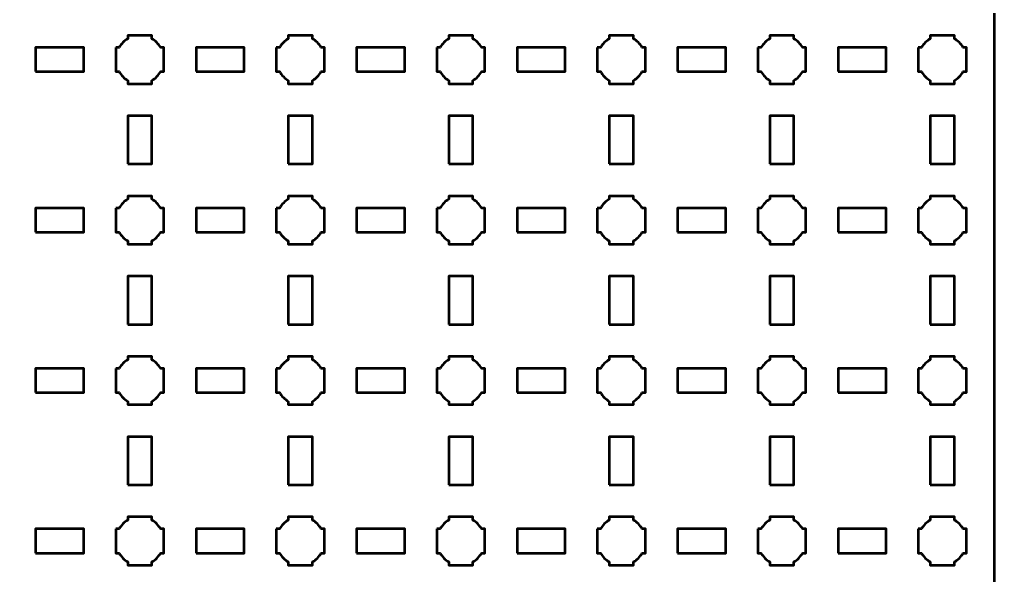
# Model space of a CAD drawing. Header units: centimetres. Extents: x -35.1 to 14.2, y -39.5 to 9.8.
# Drawn here: x 2 to 14.15, y -21.28 to -14.35 of the extents above; entities that cross this region are included whole.
import ezdxf

# ---------------------------------------------------------------- set-up
doc = ezdxf.new("R2010")
doc.units = ezdxf.units.CM
doc.header["$MEASUREMENT"] = 0
doc.layers.add('Layer 1', color=7, linetype='Continuous')

msp = doc.modelspace()

# ---------------------------------------------------------------- linework, layer by layer
at = {"layer": 'Layer 1', "color": 250, "lineweight": 53}
for points in [[(2.2, -15), (2.8, -15), (2.8, -14.7), (2.2, -14.7), (2.2, -15)], [(4.2, -15), (4.8, -15), (4.8, -14.7), (4.2, -14.7), (4.2, -15)], [(6.2, -15), (6.8, -15), (6.8, -14.7), (6.2, -14.7), (6.2, -15)], [(8.2, -15), (8.8, -15), (8.8, -14.7), (8.2, -14.7), (8.2, -15)], [(10.2, -15), (10.8, -15), (10.8, -14.7), (10.2, -14.7), (10.2, -15)], [(12.2, -15), (12.8, -15), (12.8, -14.7), (12.2, -14.7), (12.2, -15)], [(3.35, -16.15), (3.65, -16.15), (3.65, -15.55), (3.35, -15.55), (3.35, -16.15)], [(5.35, -16.15), (5.65, -16.15), (5.65, -15.55), (5.35, -15.55), (5.35, -16.15)], [(7.35, -16.15), (7.65, -16.15), (7.65, -15.55), (7.35, -15.55), (7.35, -16.15)], [(9.35, -16.15), (9.65, -16.15), (9.65, -15.55), (9.35, -15.55), (9.35, -16.15)], [(11.35, -16.15), (11.65, -16.15), (11.65, -15.55), (11.35, -15.55), (11.35, -16.15)], [(13.35, -16.15), (13.65, -16.15), (13.65, -15.55), (13.35, -15.55), (13.35, -16.15)], [(2.2, -17), (2.8, -17), (2.8, -16.7), (2.2, -16.7), (2.2, -17)], [(4.2, -17), (4.8, -17), (4.8, -16.7), (4.2, -16.7), (4.2, -17)], [(6.2, -17), (6.8, -17), (6.8, -16.7), (6.2, -16.7), (6.2, -17)], [(8.2, -17), (8.8, -17), (8.8, -16.7), (8.2, -16.7), (8.2, -17)], [(10.2, -17), (10.8, -17), (10.8, -16.7), (10.2, -16.7), (10.2, -17)], [(12.2, -17), (12.8, -17), (12.8, -16.7), (12.2, -16.7), (12.2, -17)], [(3.35, -18.15), (3.65, -18.15), (3.65, -17.55), (3.35, -17.55), (3.35, -18.15)], [(5.35, -18.15), (5.65, -18.15), (5.65, -17.55), (5.35, -17.55), (5.35, -18.15)], [(7.35, -18.15), (7.65, -18.15), (7.65, -17.55), (7.35, -17.55), (7.35, -18.15)], [(9.35, -18.15), (9.65, -18.15), (9.65, -17.55), (9.35, -17.55), (9.35, -18.15)], [(11.35, -18.15), (11.65, -18.15), (11.65, -17.55), (11.35, -17.55), (11.35, -18.15)], [(13.35, -18.15), (13.65, -18.15), (13.65, -17.55), (13.35, -17.55), (13.35, -18.15)], [(2.2, -19), (2.8, -19), (2.8, -18.7), (2.2, -18.7), (2.2, -19)], [(4.2, -19), (4.8, -19), (4.8, -18.7), (4.2, -18.7), (4.2, -19)], [(6.2, -19), (6.8, -19), (6.8, -18.7), (6.2, -18.7), (6.2, -19)], [(8.2, -19), (8.8, -19), (8.8, -18.7), (8.2, -18.7), (8.2, -19)], [(10.2, -19), (10.8, -19), (10.8, -18.7), (10.2, -18.7), (10.2, -19)], [(12.2, -19), (12.8, -19), (12.8, -18.7), (12.2, -18.7), (12.2, -19)], [(3.35, -20.15), (3.65, -20.15), (3.65, -19.55), (3.35, -19.55), (3.35, -20.15)], [(5.35, -20.15), (5.65, -20.15), (5.65, -19.55), (5.35, -19.55), (5.35, -20.15)], [(7.35, -20.15), (7.65, -20.15), (7.65, -19.55), (7.35, -19.55), (7.35, -20.15)], [(9.35, -20.15), (9.65, -20.15), (9.65, -19.55), (9.35, -19.55), (9.35, -20.15)], [(11.35, -20.15), (11.65, -20.15), (11.65, -19.55), (11.35, -19.55), (11.35, -20.15)], [(13.35, -20.15), (13.65, -20.15), (13.65, -19.55), (13.35, -19.55), (13.35, -20.15)], [(2.2, -21), (2.8, -21), (2.8, -20.7), (2.2, -20.7), (2.2, -21)], [(4.2, -21), (4.8, -21), (4.8, -20.7), (4.2, -20.7), (4.2, -21)], [(6.2, -21), (6.8, -21), (6.8, -20.7), (6.2, -20.7), (6.2, -21)], [(8.2, -21), (8.8, -21), (8.8, -20.7), (8.2, -20.7), (8.2, -21)], [(10.2, -21), (10.8, -21), (10.8, -20.7), (10.2, -20.7), (10.2, -21)], [(12.2, -21), (12.8, -21), (12.8, -20.7), (12.2, -20.7), (12.2, -21)]]:
    msp.add_lwpolyline(points, close=True, dxfattribs=at)
msp.add_open_spline([(-35.15, -39), (-35.15, -39), (-35.15, 9.3), (-35.15, 9.3), (-35.15, 9.3), (-35.15, 9.57609), (-34.92609, 9.8), (-34.65, 9.8), (-34.65, 9.8), (-34.65, 9.8), (13.65, 9.8), (13.65, 9.8), (13.65, 9.8), (13.92609, 9.8), (14.15, 9.57609), (14.15, 9.3), (14.15, 9.3), (14.15, 9.3), (14.15, -39), (14.15, -39), (14.15, -39), (14.15, -39.27609), (13.92609, -39.5), (13.65, -39.5), (13.65, -39.5), (13.65, -39.5), (-34.65, -39.5), (-34.65, -39.5), (-34.65, -39.5), (-34.92609, -39.5), (-35.15, -39.27609), (-35.15, -39)], degree=3, knots=[0, 0, 0, 0, 0.125, 0.125, 0.125, 0.125, 0.25, 0.25, 0.25, 0.25, 0.375, 0.375, 0.375, 0.375, 0.5, 0.5, 0.5, 0.5, 0.625, 0.625, 0.625, 0.625, 0.75, 0.75, 0.75, 0.75, 0.875, 0.875, 0.875, 0.875, 1, 1, 1, 1], dxfattribs=at)
at = {"layer": 'Layer 1', "lineweight": 53}
for points in [[(3.2, -14.7), (3.2, -14.7), (3.24015, -14.7), (3.24015, -14.7), (3.24015, -14.7), (3.2665, -14.65447), (3.30447, -14.6165), (3.35, -14.59015), (3.35, -14.59015), (3.35, -14.59015), (3.35, -14.55), (3.35, -14.55), (3.35, -14.55), (3.35, -14.55), (3.5, -14.55), (3.5, -14.55), (3.5, -14.55), (3.5, -14.55), (3.65, -14.55), (3.65, -14.55), (3.65, -14.55), (3.65, -14.55), (3.65, -14.59015), (3.65, -14.59015), (3.65, -14.59015), (3.69553, -14.6165), (3.7335, -14.65447), (3.75985, -14.7), (3.75985, -14.7), (3.75985, -14.7), (3.8, -14.7), (3.8, -14.7), (3.8, -14.7), (3.8, -14.7), (3.8, -14.85), (3.8, -14.85), (3.8, -14.85), (3.8, -14.85), (3.8, -15), (3.8, -15), (3.8, -15), (3.8, -15), (3.75985, -15), (3.75985, -15), (3.75985, -15), (3.7335, -15.04553), (3.69553, -15.0835), (3.65, -15.10985), (3.65, -15.10985), (3.65, -15.10985), (3.65, -15.15), (3.65, -15.15), (3.65, -15.15), (3.65, -15.15), (3.5, -15.15), (3.5, -15.15), (3.5, -15.15), (3.5, -15.15), (3.35, -15.15), (3.35, -15.15), (3.35, -15.15), (3.35, -15.15), (3.35, -15.10985), (3.35, -15.10985), (3.35, -15.10985), (3.30447, -15.0835), (3.2665, -15.04553), (3.24015, -15), (3.24015, -15), (3.24015, -15), (3.2, -15), (3.2, -15), (3.2, -15), (3.2, -15), (3.2, -14.85), (3.2, -14.85), (3.2, -14.85), (3.2, -14.85), (3.2, -14.7), (3.2, -14.7)], [(5.2, -14.7), (5.2, -14.7), (5.24015, -14.7), (5.24015, -14.7), (5.24015, -14.7), (5.2665, -14.65447), (5.30447, -14.6165), (5.35, -14.59015), (5.35, -14.59015), (5.35, -14.59015), (5.35, -14.55), (5.35, -14.55), (5.35, -14.55), (5.35, -14.55), (5.5, -14.55), (5.5, -14.55), (5.5, -14.55), (5.5, -14.55), (5.65, -14.55), (5.65, -14.55), (5.65, -14.55), (5.65, -14.55), (5.65, -14.59015), (5.65, -14.59015), (5.65, -14.59015), (5.69553, -14.6165), (5.7335, -14.65447), (5.75985, -14.7), (5.75985, -14.7), (5.75985, -14.7), (5.8, -14.7), (5.8, -14.7), (5.8, -14.7), (5.8, -14.7), (5.8, -14.85), (5.8, -14.85), (5.8, -14.85), (5.8, -14.85), (5.8, -15), (5.8, -15), (5.8, -15), (5.8, -15), (5.75985, -15), (5.75985, -15), (5.75985, -15), (5.7335, -15.04553), (5.69553, -15.0835), (5.65, -15.10985), (5.65, -15.10985), (5.65, -15.10985), (5.65, -15.15), (5.65, -15.15), (5.65, -15.15), (5.65, -15.15), (5.5, -15.15), (5.5, -15.15), (5.5, -15.15), (5.5, -15.15), (5.35, -15.15), (5.35, -15.15), (5.35, -15.15), (5.35, -15.15), (5.35, -15.10985), (5.35, -15.10985), (5.35, -15.10985), (5.30447, -15.0835), (5.2665, -15.04553), (5.24015, -15), (5.24015, -15), (5.24015, -15), (5.2, -15), (5.2, -15), (5.2, -15), (5.2, -15), (5.2, -14.85), (5.2, -14.85), (5.2, -14.85), (5.2, -14.85), (5.2, -14.7), (5.2, -14.7)], [(7.2, -14.7), (7.2, -14.7), (7.24015, -14.7), (7.24015, -14.7), (7.24015, -14.7), (7.2665, -14.65447), (7.30447, -14.6165), (7.35, -14.59015), (7.35, -14.59015), (7.35, -14.59015), (7.35, -14.55), (7.35, -14.55), (7.35, -14.55), (7.35, -14.55), (7.5, -14.55), (7.5, -14.55), (7.5, -14.55), (7.5, -14.55), (7.65, -14.55), (7.65, -14.55), (7.65, -14.55), (7.65, -14.55), (7.65, -14.59015), (7.65, -14.59015), (7.65, -14.59015), (7.69553, -14.6165), (7.7335, -14.65447), (7.75985, -14.7), (7.75985, -14.7), (7.75985, -14.7), (7.8, -14.7), (7.8, -14.7), (7.8, -14.7), (7.8, -14.7), (7.8, -14.85), (7.8, -14.85), (7.8, -14.85), (7.8, -14.85), (7.8, -15), (7.8, -15), (7.8, -15), (7.8, -15), (7.75985, -15), (7.75985, -15), (7.75985, -15), (7.7335, -15.04553), (7.69553, -15.0835), (7.65, -15.10985), (7.65, -15.10985), (7.65, -15.10985), (7.65, -15.15), (7.65, -15.15), (7.65, -15.15), (7.65, -15.15), (7.5, -15.15), (7.5, -15.15), (7.5, -15.15), (7.5, -15.15), (7.35, -15.15), (7.35, -15.15), (7.35, -15.15), (7.35, -15.15), (7.35, -15.10985), (7.35, -15.10985), (7.35, -15.10985), (7.30447, -15.0835), (7.2665, -15.04553), (7.24015, -15), (7.24015, -15), (7.24015, -15), (7.2, -15), (7.2, -15), (7.2, -15), (7.2, -15), (7.2, -14.85), (7.2, -14.85), (7.2, -14.85), (7.2, -14.85), (7.2, -14.7), (7.2, -14.7)], [(9.2, -14.7), (9.2, -14.7), (9.24015, -14.7), (9.24015, -14.7), (9.24015, -14.7), (9.2665, -14.65447), (9.30447, -14.6165), (9.35, -14.59015), (9.35, -14.59015), (9.35, -14.59015), (9.35, -14.55), (9.35, -14.55), (9.35, -14.55), (9.35, -14.55), (9.5, -14.55), (9.5, -14.55), (9.5, -14.55), (9.5, -14.55), (9.65, -14.55), (9.65, -14.55), (9.65, -14.55), (9.65, -14.55), (9.65, -14.59015), (9.65, -14.59015), (9.65, -14.59015), (9.69553, -14.6165), (9.7335, -14.65447), (9.75985, -14.7), (9.75985, -14.7), (9.75985, -14.7), (9.8, -14.7), (9.8, -14.7), (9.8, -14.7), (9.8, -14.7), (9.8, -14.85), (9.8, -14.85), (9.8, -14.85), (9.8, -14.85), (9.8, -15), (9.8, -15), (9.8, -15), (9.8, -15), (9.75985, -15), (9.75985, -15), (9.75985, -15), (9.7335, -15.04553), (9.69553, -15.0835), (9.65, -15.10985), (9.65, -15.10985), (9.65, -15.10985), (9.65, -15.15), (9.65, -15.15), (9.65, -15.15), (9.65, -15.15), (9.5, -15.15), (9.5, -15.15), (9.5, -15.15), (9.5, -15.15), (9.35, -15.15), (9.35, -15.15), (9.35, -15.15), (9.35, -15.15), (9.35, -15.10985), (9.35, -15.10985), (9.35, -15.10985), (9.30447, -15.0835), (9.2665, -15.04553), (9.24015, -15), (9.24015, -15), (9.24015, -15), (9.2, -15), (9.2, -15), (9.2, -15), (9.2, -15), (9.2, -14.85), (9.2, -14.85), (9.2, -14.85), (9.2, -14.85), (9.2, -14.7), (9.2, -14.7)], [(11.2, -14.7), (11.2, -14.7), (11.24015, -14.7), (11.24015, -14.7), (11.24015, -14.7), (11.2665, -14.65447), (11.30447, -14.6165), (11.35, -14.59015), (11.35, -14.59015), (11.35, -14.59015), (11.35, -14.55), (11.35, -14.55), (11.35, -14.55), (11.35, -14.55), (11.5, -14.55), (11.5, -14.55), (11.5, -14.55), (11.5, -14.55), (11.65, -14.55), (11.65, -14.55), (11.65, -14.55), (11.65, -14.55), (11.65, -14.59015), (11.65, -14.59015), (11.65, -14.59015), (11.69553, -14.6165), (11.7335, -14.65447), (11.75985, -14.7), (11.75985, -14.7), (11.75985, -14.7), (11.8, -14.7), (11.8, -14.7), (11.8, -14.7), (11.8, -14.7), (11.8, -14.85), (11.8, -14.85), (11.8, -14.85), (11.8, -14.85), (11.8, -15), (11.8, -15), (11.8, -15), (11.8, -15), (11.75985, -15), (11.75985, -15), (11.75985, -15), (11.7335, -15.04553), (11.69553, -15.0835), (11.65, -15.10985), (11.65, -15.10985), (11.65, -15.10985), (11.65, -15.15), (11.65, -15.15), (11.65, -15.15), (11.65, -15.15), (11.5, -15.15), (11.5, -15.15), (11.5, -15.15), (11.5, -15.15), (11.35, -15.15), (11.35, -15.15), (11.35, -15.15), (11.35, -15.15), (11.35, -15.10985), (11.35, -15.10985), (11.35, -15.10985), (11.30447, -15.0835), (11.2665, -15.04553), (11.24015, -15), (11.24015, -15), (11.24015, -15), (11.2, -15), (11.2, -15), (11.2, -15), (11.2, -15), (11.2, -14.85), (11.2, -14.85), (11.2, -14.85), (11.2, -14.85), (11.2, -14.7), (11.2, -14.7)], [(13.2, -14.7), (13.2, -14.7), (13.24015, -14.7), (13.24015, -14.7), (13.24015, -14.7), (13.2665, -14.65447), (13.30447, -14.6165), (13.35, -14.59015), (13.35, -14.59015), (13.35, -14.59015), (13.35, -14.55), (13.35, -14.55), (13.35, -14.55), (13.35, -14.55), (13.5, -14.55), (13.5, -14.55), (13.5, -14.55), (13.5, -14.55), (13.65, -14.55), (13.65, -14.55), (13.65, -14.55), (13.65, -14.55), (13.65, -14.59015), (13.65, -14.59015), (13.65, -14.59015), (13.69553, -14.6165), (13.7335, -14.65447), (13.75985, -14.7), (13.75985, -14.7), (13.75985, -14.7), (13.8, -14.7), (13.8, -14.7), (13.8, -14.7), (13.8, -14.7), (13.8, -14.85), (13.8, -14.85), (13.8, -14.85), (13.8, -14.85), (13.8, -15), (13.8, -15), (13.8, -15), (13.8, -15), (13.75985, -15), (13.75985, -15), (13.75985, -15), (13.7335, -15.04553), (13.69553, -15.0835), (13.65, -15.10985), (13.65, -15.10985), (13.65, -15.10985), (13.65, -15.15), (13.65, -15.15), (13.65, -15.15), (13.65, -15.15), (13.5, -15.15), (13.5, -15.15), (13.5, -15.15), (13.5, -15.15), (13.35, -15.15), (13.35, -15.15), (13.35, -15.15), (13.35, -15.15), (13.35, -15.10985), (13.35, -15.10985), (13.35, -15.10985), (13.30447, -15.0835), (13.2665, -15.04553), (13.24015, -15), (13.24015, -15), (13.24015, -15), (13.2, -15), (13.2, -15), (13.2, -15), (13.2, -15), (13.2, -14.85), (13.2, -14.85), (13.2, -14.85), (13.2, -14.85), (13.2, -14.7), (13.2, -14.7)], [(3.2, -16.7), (3.2, -16.7), (3.24015, -16.7), (3.24015, -16.7), (3.24015, -16.7), (3.2665, -16.65447), (3.30447, -16.6165), (3.35, -16.59015), (3.35, -16.59015), (3.35, -16.59015), (3.35, -16.55), (3.35, -16.55), (3.35, -16.55), (3.35, -16.55), (3.5, -16.55), (3.5, -16.55), (3.5, -16.55), (3.5, -16.55), (3.65, -16.55), (3.65, -16.55), (3.65, -16.55), (3.65, -16.55), (3.65, -16.59015), (3.65, -16.59015), (3.65, -16.59015), (3.69553, -16.6165), (3.7335, -16.65447), (3.75985, -16.7), (3.75985, -16.7), (3.75985, -16.7), (3.8, -16.7), (3.8, -16.7), (3.8, -16.7), (3.8, -16.7), (3.8, -16.85), (3.8, -16.85), (3.8, -16.85), (3.8, -16.85), (3.8, -17), (3.8, -17), (3.8, -17), (3.8, -17), (3.75985, -17), (3.75985, -17), (3.75985, -17), (3.7335, -17.04553), (3.69553, -17.0835), (3.65, -17.10985), (3.65, -17.10985), (3.65, -17.10985), (3.65, -17.15), (3.65, -17.15), (3.65, -17.15), (3.65, -17.15), (3.5, -17.15), (3.5, -17.15), (3.5, -17.15), (3.5, -17.15), (3.35, -17.15), (3.35, -17.15), (3.35, -17.15), (3.35, -17.15), (3.35, -17.10985), (3.35, -17.10985), (3.35, -17.10985), (3.30447, -17.0835), (3.2665, -17.04553), (3.24015, -17), (3.24015, -17), (3.24015, -17), (3.2, -17), (3.2, -17), (3.2, -17), (3.2, -17), (3.2, -16.85), (3.2, -16.85), (3.2, -16.85), (3.2, -16.85), (3.2, -16.7), (3.2, -16.7)], [(5.2, -16.7), (5.2, -16.7), (5.24015, -16.7), (5.24015, -16.7), (5.24015, -16.7), (5.2665, -16.65447), (5.30447, -16.6165), (5.35, -16.59015), (5.35, -16.59015), (5.35, -16.59015), (5.35, -16.55), (5.35, -16.55), (5.35, -16.55), (5.35, -16.55), (5.5, -16.55), (5.5, -16.55), (5.5, -16.55), (5.5, -16.55), (5.65, -16.55), (5.65, -16.55), (5.65, -16.55), (5.65, -16.55), (5.65, -16.59015), (5.65, -16.59015), (5.65, -16.59015), (5.69553, -16.6165), (5.7335, -16.65447), (5.75985, -16.7), (5.75985, -16.7), (5.75985, -16.7), (5.8, -16.7), (5.8, -16.7), (5.8, -16.7), (5.8, -16.7), (5.8, -16.85), (5.8, -16.85), (5.8, -16.85), (5.8, -16.85), (5.8, -17), (5.8, -17), (5.8, -17), (5.8, -17), (5.75985, -17), (5.75985, -17), (5.75985, -17), (5.7335, -17.04553), (5.69553, -17.0835), (5.65, -17.10985), (5.65, -17.10985), (5.65, -17.10985), (5.65, -17.15), (5.65, -17.15), (5.65, -17.15), (5.65, -17.15), (5.5, -17.15), (5.5, -17.15), (5.5, -17.15), (5.5, -17.15), (5.35, -17.15), (5.35, -17.15), (5.35, -17.15), (5.35, -17.15), (5.35, -17.10985), (5.35, -17.10985), (5.35, -17.10985), (5.30447, -17.0835), (5.2665, -17.04553), (5.24015, -17), (5.24015, -17), (5.24015, -17), (5.2, -17), (5.2, -17), (5.2, -17), (5.2, -17), (5.2, -16.85), (5.2, -16.85), (5.2, -16.85), (5.2, -16.85), (5.2, -16.7), (5.2, -16.7)], [(7.2, -16.7), (7.2, -16.7), (7.24015, -16.7), (7.24015, -16.7), (7.24015, -16.7), (7.2665, -16.65447), (7.30447, -16.6165), (7.35, -16.59015), (7.35, -16.59015), (7.35, -16.59015), (7.35, -16.55), (7.35, -16.55), (7.35, -16.55), (7.35, -16.55), (7.5, -16.55), (7.5, -16.55), (7.5, -16.55), (7.5, -16.55), (7.65, -16.55), (7.65, -16.55), (7.65, -16.55), (7.65, -16.55), (7.65, -16.59015), (7.65, -16.59015), (7.65, -16.59015), (7.69553, -16.6165), (7.7335, -16.65447), (7.75985, -16.7), (7.75985, -16.7), (7.75985, -16.7), (7.8, -16.7), (7.8, -16.7), (7.8, -16.7), (7.8, -16.7), (7.8, -16.85), (7.8, -16.85), (7.8, -16.85), (7.8, -16.85), (7.8, -17), (7.8, -17), (7.8, -17), (7.8, -17), (7.75985, -17), (7.75985, -17), (7.75985, -17), (7.7335, -17.04553), (7.69553, -17.0835), (7.65, -17.10985), (7.65, -17.10985), (7.65, -17.10985), (7.65, -17.15), (7.65, -17.15), (7.65, -17.15), (7.65, -17.15), (7.5, -17.15), (7.5, -17.15), (7.5, -17.15), (7.5, -17.15), (7.35, -17.15), (7.35, -17.15), (7.35, -17.15), (7.35, -17.15), (7.35, -17.10985), (7.35, -17.10985), (7.35, -17.10985), (7.30447, -17.0835), (7.2665, -17.04553), (7.24015, -17), (7.24015, -17), (7.24015, -17), (7.2, -17), (7.2, -17), (7.2, -17), (7.2, -17), (7.2, -16.85), (7.2, -16.85), (7.2, -16.85), (7.2, -16.85), (7.2, -16.7), (7.2, -16.7)], [(9.2, -16.7), (9.2, -16.7), (9.24015, -16.7), (9.24015, -16.7), (9.24015, -16.7), (9.2665, -16.65447), (9.30447, -16.6165), (9.35, -16.59015), (9.35, -16.59015), (9.35, -16.59015), (9.35, -16.55), (9.35, -16.55), (9.35, -16.55), (9.35, -16.55), (9.5, -16.55), (9.5, -16.55), (9.5, -16.55), (9.5, -16.55), (9.65, -16.55), (9.65, -16.55), (9.65, -16.55), (9.65, -16.55), (9.65, -16.59015), (9.65, -16.59015), (9.65, -16.59015), (9.69553, -16.6165), (9.7335, -16.65447), (9.75985, -16.7), (9.75985, -16.7), (9.75985, -16.7), (9.8, -16.7), (9.8, -16.7), (9.8, -16.7), (9.8, -16.7), (9.8, -16.85), (9.8, -16.85), (9.8, -16.85), (9.8, -16.85), (9.8, -17), (9.8, -17), (9.8, -17), (9.8, -17), (9.75985, -17), (9.75985, -17), (9.75985, -17), (9.7335, -17.04553), (9.69553, -17.0835), (9.65, -17.10985), (9.65, -17.10985), (9.65, -17.10985), (9.65, -17.15), (9.65, -17.15), (9.65, -17.15), (9.65, -17.15), (9.5, -17.15), (9.5, -17.15), (9.5, -17.15), (9.5, -17.15), (9.35, -17.15), (9.35, -17.15), (9.35, -17.15), (9.35, -17.15), (9.35, -17.10985), (9.35, -17.10985), (9.35, -17.10985), (9.30447, -17.0835), (9.2665, -17.04553), (9.24015, -17), (9.24015, -17), (9.24015, -17), (9.2, -17), (9.2, -17), (9.2, -17), (9.2, -17), (9.2, -16.85), (9.2, -16.85), (9.2, -16.85), (9.2, -16.85), (9.2, -16.7), (9.2, -16.7)], [(11.2, -16.7), (11.2, -16.7), (11.24015, -16.7), (11.24015, -16.7), (11.24015, -16.7), (11.2665, -16.65447), (11.30447, -16.6165), (11.35, -16.59015), (11.35, -16.59015), (11.35, -16.59015), (11.35, -16.55), (11.35, -16.55), (11.35, -16.55), (11.35, -16.55), (11.5, -16.55), (11.5, -16.55), (11.5, -16.55), (11.5, -16.55), (11.65, -16.55), (11.65, -16.55), (11.65, -16.55), (11.65, -16.55), (11.65, -16.59015), (11.65, -16.59015), (11.65, -16.59015), (11.69553, -16.6165), (11.7335, -16.65447), (11.75985, -16.7), (11.75985, -16.7), (11.75985, -16.7), (11.8, -16.7), (11.8, -16.7), (11.8, -16.7), (11.8, -16.7), (11.8, -16.85), (11.8, -16.85), (11.8, -16.85), (11.8, -16.85), (11.8, -17), (11.8, -17), (11.8, -17), (11.8, -17), (11.75985, -17), (11.75985, -17), (11.75985, -17), (11.7335, -17.04553), (11.69553, -17.0835), (11.65, -17.10985), (11.65, -17.10985), (11.65, -17.10985), (11.65, -17.15), (11.65, -17.15), (11.65, -17.15), (11.65, -17.15), (11.5, -17.15), (11.5, -17.15), (11.5, -17.15), (11.5, -17.15), (11.35, -17.15), (11.35, -17.15), (11.35, -17.15), (11.35, -17.15), (11.35, -17.10985), (11.35, -17.10985), (11.35, -17.10985), (11.30447, -17.0835), (11.2665, -17.04553), (11.24015, -17), (11.24015, -17), (11.24015, -17), (11.2, -17), (11.2, -17), (11.2, -17), (11.2, -17), (11.2, -16.85), (11.2, -16.85), (11.2, -16.85), (11.2, -16.85), (11.2, -16.7), (11.2, -16.7)], [(13.2, -16.7), (13.2, -16.7), (13.24015, -16.7), (13.24015, -16.7), (13.24015, -16.7), (13.2665, -16.65447), (13.30447, -16.6165), (13.35, -16.59015), (13.35, -16.59015), (13.35, -16.59015), (13.35, -16.55), (13.35, -16.55), (13.35, -16.55), (13.35, -16.55), (13.5, -16.55), (13.5, -16.55), (13.5, -16.55), (13.5, -16.55), (13.65, -16.55), (13.65, -16.55), (13.65, -16.55), (13.65, -16.55), (13.65, -16.59015), (13.65, -16.59015), (13.65, -16.59015), (13.69553, -16.6165), (13.7335, -16.65447), (13.75985, -16.7), (13.75985, -16.7), (13.75985, -16.7), (13.8, -16.7), (13.8, -16.7), (13.8, -16.7), (13.8, -16.7), (13.8, -16.85), (13.8, -16.85), (13.8, -16.85), (13.8, -16.85), (13.8, -17), (13.8, -17), (13.8, -17), (13.8, -17), (13.75985, -17), (13.75985, -17), (13.75985, -17), (13.7335, -17.04553), (13.69553, -17.0835), (13.65, -17.10985), (13.65, -17.10985), (13.65, -17.10985), (13.65, -17.15), (13.65, -17.15), (13.65, -17.15), (13.65, -17.15), (13.5, -17.15), (13.5, -17.15), (13.5, -17.15), (13.5, -17.15), (13.35, -17.15), (13.35, -17.15), (13.35, -17.15), (13.35, -17.15), (13.35, -17.10985), (13.35, -17.10985), (13.35, -17.10985), (13.30447, -17.0835), (13.2665, -17.04553), (13.24015, -17), (13.24015, -17), (13.24015, -17), (13.2, -17), (13.2, -17), (13.2, -17), (13.2, -17), (13.2, -16.85), (13.2, -16.85), (13.2, -16.85), (13.2, -16.85), (13.2, -16.7), (13.2, -16.7)], [(3.2, -18.7), (3.2, -18.7), (3.24015, -18.7), (3.24015, -18.7), (3.24015, -18.7), (3.2665, -18.65447), (3.30447, -18.6165), (3.35, -18.59015), (3.35, -18.59015), (3.35, -18.59015), (3.35, -18.55), (3.35, -18.55), (3.35, -18.55), (3.35, -18.55), (3.5, -18.55), (3.5, -18.55), (3.5, -18.55), (3.5, -18.55), (3.65, -18.55), (3.65, -18.55), (3.65, -18.55), (3.65, -18.55), (3.65, -18.59015), (3.65, -18.59015), (3.65, -18.59015), (3.69553, -18.6165), (3.7335, -18.65447), (3.75985, -18.7), (3.75985, -18.7), (3.75985, -18.7), (3.8, -18.7), (3.8, -18.7), (3.8, -18.7), (3.8, -18.7), (3.8, -18.85), (3.8, -18.85), (3.8, -18.85), (3.8, -18.85), (3.8, -19), (3.8, -19), (3.8, -19), (3.8, -19), (3.75985, -19), (3.75985, -19), (3.75985, -19), (3.7335, -19.04553), (3.69553, -19.0835), (3.65, -19.10985), (3.65, -19.10985), (3.65, -19.10985), (3.65, -19.15), (3.65, -19.15), (3.65, -19.15), (3.65, -19.15), (3.5, -19.15), (3.5, -19.15), (3.5, -19.15), (3.5, -19.15), (3.35, -19.15), (3.35, -19.15), (3.35, -19.15), (3.35, -19.15), (3.35, -19.10985), (3.35, -19.10985), (3.35, -19.10985), (3.30447, -19.0835), (3.2665, -19.04553), (3.24015, -19), (3.24015, -19), (3.24015, -19), (3.2, -19), (3.2, -19), (3.2, -19), (3.2, -19), (3.2, -18.85), (3.2, -18.85), (3.2, -18.85), (3.2, -18.85), (3.2, -18.7), (3.2, -18.7)], [(5.2, -18.7), (5.2, -18.7), (5.24015, -18.7), (5.24015, -18.7), (5.24015, -18.7), (5.2665, -18.65447), (5.30447, -18.6165), (5.35, -18.59015), (5.35, -18.59015), (5.35, -18.59015), (5.35, -18.55), (5.35, -18.55), (5.35, -18.55), (5.35, -18.55), (5.5, -18.55), (5.5, -18.55), (5.5, -18.55), (5.5, -18.55), (5.65, -18.55), (5.65, -18.55), (5.65, -18.55), (5.65, -18.55), (5.65, -18.59015), (5.65, -18.59015), (5.65, -18.59015), (5.69553, -18.6165), (5.7335, -18.65447), (5.75985, -18.7), (5.75985, -18.7), (5.75985, -18.7), (5.8, -18.7), (5.8, -18.7), (5.8, -18.7), (5.8, -18.7), (5.8, -18.85), (5.8, -18.85), (5.8, -18.85), (5.8, -18.85), (5.8, -19), (5.8, -19), (5.8, -19), (5.8, -19), (5.75985, -19), (5.75985, -19), (5.75985, -19), (5.7335, -19.04553), (5.69553, -19.0835), (5.65, -19.10985), (5.65, -19.10985), (5.65, -19.10985), (5.65, -19.15), (5.65, -19.15), (5.65, -19.15), (5.65, -19.15), (5.5, -19.15), (5.5, -19.15), (5.5, -19.15), (5.5, -19.15), (5.35, -19.15), (5.35, -19.15), (5.35, -19.15), (5.35, -19.15), (5.35, -19.10985), (5.35, -19.10985), (5.35, -19.10985), (5.30447, -19.0835), (5.2665, -19.04553), (5.24015, -19), (5.24015, -19), (5.24015, -19), (5.2, -19), (5.2, -19), (5.2, -19), (5.2, -19), (5.2, -18.85), (5.2, -18.85), (5.2, -18.85), (5.2, -18.85), (5.2, -18.7), (5.2, -18.7)], [(7.2, -18.7), (7.2, -18.7), (7.24015, -18.7), (7.24015, -18.7), (7.24015, -18.7), (7.2665, -18.65447), (7.30447, -18.6165), (7.35, -18.59015), (7.35, -18.59015), (7.35, -18.59015), (7.35, -18.55), (7.35, -18.55), (7.35, -18.55), (7.35, -18.55), (7.5, -18.55), (7.5, -18.55), (7.5, -18.55), (7.5, -18.55), (7.65, -18.55), (7.65, -18.55), (7.65, -18.55), (7.65, -18.55), (7.65, -18.59015), (7.65, -18.59015), (7.65, -18.59015), (7.69553, -18.6165), (7.7335, -18.65447), (7.75985, -18.7), (7.75985, -18.7), (7.75985, -18.7), (7.8, -18.7), (7.8, -18.7), (7.8, -18.7), (7.8, -18.7), (7.8, -18.85), (7.8, -18.85), (7.8, -18.85), (7.8, -18.85), (7.8, -19), (7.8, -19), (7.8, -19), (7.8, -19), (7.75985, -19), (7.75985, -19), (7.75985, -19), (7.7335, -19.04553), (7.69553, -19.0835), (7.65, -19.10985), (7.65, -19.10985), (7.65, -19.10985), (7.65, -19.15), (7.65, -19.15), (7.65, -19.15), (7.65, -19.15), (7.5, -19.15), (7.5, -19.15), (7.5, -19.15), (7.5, -19.15), (7.35, -19.15), (7.35, -19.15), (7.35, -19.15), (7.35, -19.15), (7.35, -19.10985), (7.35, -19.10985), (7.35, -19.10985), (7.30447, -19.0835), (7.2665, -19.04553), (7.24015, -19), (7.24015, -19), (7.24015, -19), (7.2, -19), (7.2, -19), (7.2, -19), (7.2, -19), (7.2, -18.85), (7.2, -18.85), (7.2, -18.85), (7.2, -18.85), (7.2, -18.7), (7.2, -18.7)], [(9.2, -18.7), (9.2, -18.7), (9.24015, -18.7), (9.24015, -18.7), (9.24015, -18.7), (9.2665, -18.65447), (9.30447, -18.6165), (9.35, -18.59015), (9.35, -18.59015), (9.35, -18.59015), (9.35, -18.55), (9.35, -18.55), (9.35, -18.55), (9.35, -18.55), (9.5, -18.55), (9.5, -18.55), (9.5, -18.55), (9.5, -18.55), (9.65, -18.55), (9.65, -18.55), (9.65, -18.55), (9.65, -18.55), (9.65, -18.59015), (9.65, -18.59015), (9.65, -18.59015), (9.69553, -18.6165), (9.7335, -18.65447), (9.75985, -18.7), (9.75985, -18.7), (9.75985, -18.7), (9.8, -18.7), (9.8, -18.7), (9.8, -18.7), (9.8, -18.7), (9.8, -18.85), (9.8, -18.85), (9.8, -18.85), (9.8, -18.85), (9.8, -19), (9.8, -19), (9.8, -19), (9.8, -19), (9.75985, -19), (9.75985, -19), (9.75985, -19), (9.7335, -19.04553), (9.69553, -19.0835), (9.65, -19.10985), (9.65, -19.10985), (9.65, -19.10985), (9.65, -19.15), (9.65, -19.15), (9.65, -19.15), (9.65, -19.15), (9.5, -19.15), (9.5, -19.15), (9.5, -19.15), (9.5, -19.15), (9.35, -19.15), (9.35, -19.15), (9.35, -19.15), (9.35, -19.15), (9.35, -19.10985), (9.35, -19.10985), (9.35, -19.10985), (9.30447, -19.0835), (9.2665, -19.04553), (9.24015, -19), (9.24015, -19), (9.24015, -19), (9.2, -19), (9.2, -19), (9.2, -19), (9.2, -19), (9.2, -18.85), (9.2, -18.85), (9.2, -18.85), (9.2, -18.85), (9.2, -18.7), (9.2, -18.7)], [(11.2, -18.7), (11.2, -18.7), (11.24015, -18.7), (11.24015, -18.7), (11.24015, -18.7), (11.2665, -18.65447), (11.30447, -18.6165), (11.35, -18.59015), (11.35, -18.59015), (11.35, -18.59015), (11.35, -18.55), (11.35, -18.55), (11.35, -18.55), (11.35, -18.55), (11.5, -18.55), (11.5, -18.55), (11.5, -18.55), (11.5, -18.55), (11.65, -18.55), (11.65, -18.55), (11.65, -18.55), (11.65, -18.55), (11.65, -18.59015), (11.65, -18.59015), (11.65, -18.59015), (11.69553, -18.6165), (11.7335, -18.65447), (11.75985, -18.7), (11.75985, -18.7), (11.75985, -18.7), (11.8, -18.7), (11.8, -18.7), (11.8, -18.7), (11.8, -18.7), (11.8, -18.85), (11.8, -18.85), (11.8, -18.85), (11.8, -18.85), (11.8, -19), (11.8, -19), (11.8, -19), (11.8, -19), (11.75985, -19), (11.75985, -19), (11.75985, -19), (11.7335, -19.04553), (11.69553, -19.0835), (11.65, -19.10985), (11.65, -19.10985), (11.65, -19.10985), (11.65, -19.15), (11.65, -19.15), (11.65, -19.15), (11.65, -19.15), (11.5, -19.15), (11.5, -19.15), (11.5, -19.15), (11.5, -19.15), (11.35, -19.15), (11.35, -19.15), (11.35, -19.15), (11.35, -19.15), (11.35, -19.10985), (11.35, -19.10985), (11.35, -19.10985), (11.30447, -19.0835), (11.2665, -19.04553), (11.24015, -19), (11.24015, -19), (11.24015, -19), (11.2, -19), (11.2, -19), (11.2, -19), (11.2, -19), (11.2, -18.85), (11.2, -18.85), (11.2, -18.85), (11.2, -18.85), (11.2, -18.7), (11.2, -18.7)], [(13.2, -18.7), (13.2, -18.7), (13.24015, -18.7), (13.24015, -18.7), (13.24015, -18.7), (13.2665, -18.65447), (13.30447, -18.6165), (13.35, -18.59015), (13.35, -18.59015), (13.35, -18.59015), (13.35, -18.55), (13.35, -18.55), (13.35, -18.55), (13.35, -18.55), (13.5, -18.55), (13.5, -18.55), (13.5, -18.55), (13.5, -18.55), (13.65, -18.55), (13.65, -18.55), (13.65, -18.55), (13.65, -18.55), (13.65, -18.59015), (13.65, -18.59015), (13.65, -18.59015), (13.69553, -18.6165), (13.7335, -18.65447), (13.75985, -18.7), (13.75985, -18.7), (13.75985, -18.7), (13.8, -18.7), (13.8, -18.7), (13.8, -18.7), (13.8, -18.7), (13.8, -18.85), (13.8, -18.85), (13.8, -18.85), (13.8, -18.85), (13.8, -19), (13.8, -19), (13.8, -19), (13.8, -19), (13.75985, -19), (13.75985, -19), (13.75985, -19), (13.7335, -19.04553), (13.69553, -19.0835), (13.65, -19.10985), (13.65, -19.10985), (13.65, -19.10985), (13.65, -19.15), (13.65, -19.15), (13.65, -19.15), (13.65, -19.15), (13.5, -19.15), (13.5, -19.15), (13.5, -19.15), (13.5, -19.15), (13.35, -19.15), (13.35, -19.15), (13.35, -19.15), (13.35, -19.15), (13.35, -19.10985), (13.35, -19.10985), (13.35, -19.10985), (13.30447, -19.0835), (13.2665, -19.04553), (13.24015, -19), (13.24015, -19), (13.24015, -19), (13.2, -19), (13.2, -19), (13.2, -19), (13.2, -19), (13.2, -18.85), (13.2, -18.85), (13.2, -18.85), (13.2, -18.85), (13.2, -18.7), (13.2, -18.7)], [(3.2, -20.7), (3.2, -20.7), (3.24015, -20.7), (3.24015, -20.7), (3.24015, -20.7), (3.2665, -20.65447), (3.30447, -20.6165), (3.35, -20.59015), (3.35, -20.59015), (3.35, -20.59015), (3.35, -20.55), (3.35, -20.55), (3.35, -20.55), (3.35, -20.55), (3.5, -20.55), (3.5, -20.55), (3.5, -20.55), (3.5, -20.55), (3.65, -20.55), (3.65, -20.55), (3.65, -20.55), (3.65, -20.55), (3.65, -20.59015), (3.65, -20.59015), (3.65, -20.59015), (3.69553, -20.6165), (3.7335, -20.65447), (3.75985, -20.7), (3.75985, -20.7), (3.75985, -20.7), (3.8, -20.7), (3.8, -20.7), (3.8, -20.7), (3.8, -20.7), (3.8, -20.85), (3.8, -20.85), (3.8, -20.85), (3.8, -20.85), (3.8, -21), (3.8, -21), (3.8, -21), (3.8, -21), (3.75985, -21), (3.75985, -21), (3.75985, -21), (3.7335, -21.04553), (3.69553, -21.0835), (3.65, -21.10985), (3.65, -21.10985), (3.65, -21.10985), (3.65, -21.15), (3.65, -21.15), (3.65, -21.15), (3.65, -21.15), (3.5, -21.15), (3.5, -21.15), (3.5, -21.15), (3.5, -21.15), (3.35, -21.15), (3.35, -21.15), (3.35, -21.15), (3.35, -21.15), (3.35, -21.10985), (3.35, -21.10985), (3.35, -21.10985), (3.30447, -21.0835), (3.2665, -21.04553), (3.24015, -21), (3.24015, -21), (3.24015, -21), (3.2, -21), (3.2, -21), (3.2, -21), (3.2, -21), (3.2, -20.85), (3.2, -20.85), (3.2, -20.85), (3.2, -20.85), (3.2, -20.7), (3.2, -20.7)], [(5.2, -20.7), (5.2, -20.7), (5.24015, -20.7), (5.24015, -20.7), (5.24015, -20.7), (5.2665, -20.65447), (5.30447, -20.6165), (5.35, -20.59015), (5.35, -20.59015), (5.35, -20.59015), (5.35, -20.55), (5.35, -20.55), (5.35, -20.55), (5.35, -20.55), (5.5, -20.55), (5.5, -20.55), (5.5, -20.55), (5.5, -20.55), (5.65, -20.55), (5.65, -20.55), (5.65, -20.55), (5.65, -20.55), (5.65, -20.59015), (5.65, -20.59015), (5.65, -20.59015), (5.69553, -20.6165), (5.7335, -20.65447), (5.75985, -20.7), (5.75985, -20.7), (5.75985, -20.7), (5.8, -20.7), (5.8, -20.7), (5.8, -20.7), (5.8, -20.7), (5.8, -20.85), (5.8, -20.85), (5.8, -20.85), (5.8, -20.85), (5.8, -21), (5.8, -21), (5.8, -21), (5.8, -21), (5.75985, -21), (5.75985, -21), (5.75985, -21), (5.7335, -21.04553), (5.69553, -21.0835), (5.65, -21.10985), (5.65, -21.10985), (5.65, -21.10985), (5.65, -21.15), (5.65, -21.15), (5.65, -21.15), (5.65, -21.15), (5.5, -21.15), (5.5, -21.15), (5.5, -21.15), (5.5, -21.15), (5.35, -21.15), (5.35, -21.15), (5.35, -21.15), (5.35, -21.15), (5.35, -21.10985), (5.35, -21.10985), (5.35, -21.10985), (5.30447, -21.0835), (5.2665, -21.04553), (5.24015, -21), (5.24015, -21), (5.24015, -21), (5.2, -21), (5.2, -21), (5.2, -21), (5.2, -21), (5.2, -20.85), (5.2, -20.85), (5.2, -20.85), (5.2, -20.85), (5.2, -20.7), (5.2, -20.7)], [(7.2, -20.7), (7.2, -20.7), (7.24015, -20.7), (7.24015, -20.7), (7.24015, -20.7), (7.2665, -20.65447), (7.30447, -20.6165), (7.35, -20.59015), (7.35, -20.59015), (7.35, -20.59015), (7.35, -20.55), (7.35, -20.55), (7.35, -20.55), (7.35, -20.55), (7.5, -20.55), (7.5, -20.55), (7.5, -20.55), (7.5, -20.55), (7.65, -20.55), (7.65, -20.55), (7.65, -20.55), (7.65, -20.55), (7.65, -20.59015), (7.65, -20.59015), (7.65, -20.59015), (7.69553, -20.6165), (7.7335, -20.65447), (7.75985, -20.7), (7.75985, -20.7), (7.75985, -20.7), (7.8, -20.7), (7.8, -20.7), (7.8, -20.7), (7.8, -20.7), (7.8, -20.85), (7.8, -20.85), (7.8, -20.85), (7.8, -20.85), (7.8, -21), (7.8, -21), (7.8, -21), (7.8, -21), (7.75985, -21), (7.75985, -21), (7.75985, -21), (7.7335, -21.04553), (7.69553, -21.0835), (7.65, -21.10985), (7.65, -21.10985), (7.65, -21.10985), (7.65, -21.15), (7.65, -21.15), (7.65, -21.15), (7.65, -21.15), (7.5, -21.15), (7.5, -21.15), (7.5, -21.15), (7.5, -21.15), (7.35, -21.15), (7.35, -21.15), (7.35, -21.15), (7.35, -21.15), (7.35, -21.10985), (7.35, -21.10985), (7.35, -21.10985), (7.30447, -21.0835), (7.2665, -21.04553), (7.24015, -21), (7.24015, -21), (7.24015, -21), (7.2, -21), (7.2, -21), (7.2, -21), (7.2, -21), (7.2, -20.85), (7.2, -20.85), (7.2, -20.85), (7.2, -20.85), (7.2, -20.7), (7.2, -20.7)], [(9.2, -20.7), (9.2, -20.7), (9.24015, -20.7), (9.24015, -20.7), (9.24015, -20.7), (9.2665, -20.65447), (9.30447, -20.6165), (9.35, -20.59015), (9.35, -20.59015), (9.35, -20.59015), (9.35, -20.55), (9.35, -20.55), (9.35, -20.55), (9.35, -20.55), (9.5, -20.55), (9.5, -20.55), (9.5, -20.55), (9.5, -20.55), (9.65, -20.55), (9.65, -20.55), (9.65, -20.55), (9.65, -20.55), (9.65, -20.59015), (9.65, -20.59015), (9.65, -20.59015), (9.69553, -20.6165), (9.7335, -20.65447), (9.75985, -20.7), (9.75985, -20.7), (9.75985, -20.7), (9.8, -20.7), (9.8, -20.7), (9.8, -20.7), (9.8, -20.7), (9.8, -20.85), (9.8, -20.85), (9.8, -20.85), (9.8, -20.85), (9.8, -21), (9.8, -21), (9.8, -21), (9.8, -21), (9.75985, -21), (9.75985, -21), (9.75985, -21), (9.7335, -21.04553), (9.69553, -21.0835), (9.65, -21.10985), (9.65, -21.10985), (9.65, -21.10985), (9.65, -21.15), (9.65, -21.15), (9.65, -21.15), (9.65, -21.15), (9.5, -21.15), (9.5, -21.15), (9.5, -21.15), (9.5, -21.15), (9.35, -21.15), (9.35, -21.15), (9.35, -21.15), (9.35, -21.15), (9.35, -21.10985), (9.35, -21.10985), (9.35, -21.10985), (9.30447, -21.0835), (9.2665, -21.04553), (9.24015, -21), (9.24015, -21), (9.24015, -21), (9.2, -21), (9.2, -21), (9.2, -21), (9.2, -21), (9.2, -20.85), (9.2, -20.85), (9.2, -20.85), (9.2, -20.85), (9.2, -20.7), (9.2, -20.7)], [(11.2, -20.7), (11.2, -20.7), (11.24015, -20.7), (11.24015, -20.7), (11.24015, -20.7), (11.2665, -20.65447), (11.30447, -20.6165), (11.35, -20.59015), (11.35, -20.59015), (11.35, -20.59015), (11.35, -20.55), (11.35, -20.55), (11.35, -20.55), (11.35, -20.55), (11.5, -20.55), (11.5, -20.55), (11.5, -20.55), (11.5, -20.55), (11.65, -20.55), (11.65, -20.55), (11.65, -20.55), (11.65, -20.55), (11.65, -20.59015), (11.65, -20.59015), (11.65, -20.59015), (11.69553, -20.6165), (11.7335, -20.65447), (11.75985, -20.7), (11.75985, -20.7), (11.75985, -20.7), (11.8, -20.7), (11.8, -20.7), (11.8, -20.7), (11.8, -20.7), (11.8, -20.85), (11.8, -20.85), (11.8, -20.85), (11.8, -20.85), (11.8, -21), (11.8, -21), (11.8, -21), (11.8, -21), (11.75985, -21), (11.75985, -21), (11.75985, -21), (11.7335, -21.04553), (11.69553, -21.0835), (11.65, -21.10985), (11.65, -21.10985), (11.65, -21.10985), (11.65, -21.15), (11.65, -21.15), (11.65, -21.15), (11.65, -21.15), (11.5, -21.15), (11.5, -21.15), (11.5, -21.15), (11.5, -21.15), (11.35, -21.15), (11.35, -21.15), (11.35, -21.15), (11.35, -21.15), (11.35, -21.10985), (11.35, -21.10985), (11.35, -21.10985), (11.30447, -21.0835), (11.2665, -21.04553), (11.24015, -21), (11.24015, -21), (11.24015, -21), (11.2, -21), (11.2, -21), (11.2, -21), (11.2, -21), (11.2, -20.85), (11.2, -20.85), (11.2, -20.85), (11.2, -20.85), (11.2, -20.7), (11.2, -20.7)], [(13.2, -20.7), (13.2, -20.7), (13.24015, -20.7), (13.24015, -20.7), (13.24015, -20.7), (13.2665, -20.65447), (13.30447, -20.6165), (13.35, -20.59015), (13.35, -20.59015), (13.35, -20.59015), (13.35, -20.55), (13.35, -20.55), (13.35, -20.55), (13.35, -20.55), (13.5, -20.55), (13.5, -20.55), (13.5, -20.55), (13.5, -20.55), (13.65, -20.55), (13.65, -20.55), (13.65, -20.55), (13.65, -20.55), (13.65, -20.59015), (13.65, -20.59015), (13.65, -20.59015), (13.69553, -20.6165), (13.7335, -20.65447), (13.75985, -20.7), (13.75985, -20.7), (13.75985, -20.7), (13.8, -20.7), (13.8, -20.7), (13.8, -20.7), (13.8, -20.7), (13.8, -20.85), (13.8, -20.85), (13.8, -20.85), (13.8, -20.85), (13.8, -21), (13.8, -21), (13.8, -21), (13.8, -21), (13.75985, -21), (13.75985, -21), (13.75985, -21), (13.7335, -21.04553), (13.69553, -21.0835), (13.65, -21.10985), (13.65, -21.10985), (13.65, -21.10985), (13.65, -21.15), (13.65, -21.15), (13.65, -21.15), (13.65, -21.15), (13.5, -21.15), (13.5, -21.15), (13.5, -21.15), (13.5, -21.15), (13.35, -21.15), (13.35, -21.15), (13.35, -21.15), (13.35, -21.15), (13.35, -21.10985), (13.35, -21.10985), (13.35, -21.10985), (13.30447, -21.0835), (13.2665, -21.04553), (13.24015, -21), (13.24015, -21), (13.24015, -21), (13.2, -21), (13.2, -21), (13.2, -21), (13.2, -21), (13.2, -20.85), (13.2, -20.85), (13.2, -20.85), (13.2, -20.85), (13.2, -20.7), (13.2, -20.7)]]:
    msp.add_open_spline(points, degree=3, knots=[0, 0, 0, 0, 0.05, 0.05, 0.05, 0.05, 0.1, 0.1, 0.1, 0.1, 0.15, 0.15, 0.15, 0.15, 0.2, 0.2, 0.2, 0.2, 0.25, 0.25, 0.25, 0.25, 0.3, 0.3, 0.3, 0.3, 0.35, 0.35, 0.35, 0.35, 0.4, 0.4, 0.4, 0.4, 0.45, 0.45, 0.45, 0.45, 0.5, 0.5, 0.5, 0.5, 0.55, 0.55, 0.55, 0.55, 0.6, 0.6, 0.6, 0.6, 0.65, 0.65, 0.65, 0.65, 0.7, 0.7, 0.7, 0.7, 0.75, 0.75, 0.75, 0.75, 0.8, 0.8, 0.8, 0.8, 0.85, 0.85, 0.85, 0.85, 0.9, 0.9, 0.9, 0.9, 0.95, 0.95, 0.95, 0.95, 1, 1, 1, 1], dxfattribs=at)

doc.saveas('drawing.dxf')
